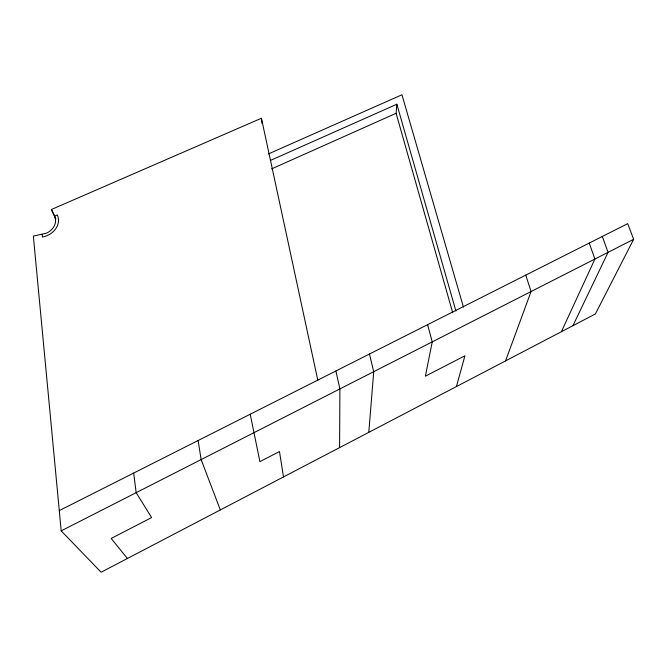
<?xml version="1.0" encoding="UTF-8"?>
<svg xmlns="http://www.w3.org/2000/svg" width="667" height="667" viewBox="0 0 667 667"><rect width="100%" height="100%" fill="white"/><g stroke="black" fill="none" stroke-linecap="round" stroke-linejoin="round"><path stroke-width="1" d="M339.578 447.624L339.912 388.911L335.885 370.977M368.793 432.358L373.728 371.686L369.468 354.027M452.726 312.79L396.098 113.298L396.857 104.219L270.685 160.322M456.428 386.568L464.932 355.769L425.404 376.18L432.241 341.879L427.589 324.687M505.528 360.914L531.074 291.546L525.763 275.121M561.397 331.716L594.922 259.021L589.219 243.088M572.936 325.688L608.079 252.326L602.293 236.493M59.288 510.614L627.705 223.653L633.65 239.303L595.389 313.957L101.109 572.228L61.197 530.857L33.35 236.101L46.59 233.133A14.941 12.306 -19.7 0 0 55.569 219.793L54.586 216.133L51.392 209.513L261.422 118.242L317.784 380.115M61.197 530.857L633.65 239.303M271.619 168.893L396.098 113.298M268.292 153.985L401.951 94.772L463.448 307.153M54.586 216.133L57.304 214.949A17.926 14.774 -19.7 0 1 42.421 237.035L42.179 234.526M127.422 558.479L111.172 538.452L151.617 517.567L136.176 492.671L133.667 473.061M51.392 209.513L55.911 218.951M220.327 509.938L201.134 459.588L198.124 440.52M396.857 104.219L455.903 310.997M250.225 414.224L259.905 461.647L279.481 451.534L283.508 476.922M261.422 118.242L261.981 123.378"/></g></svg>
